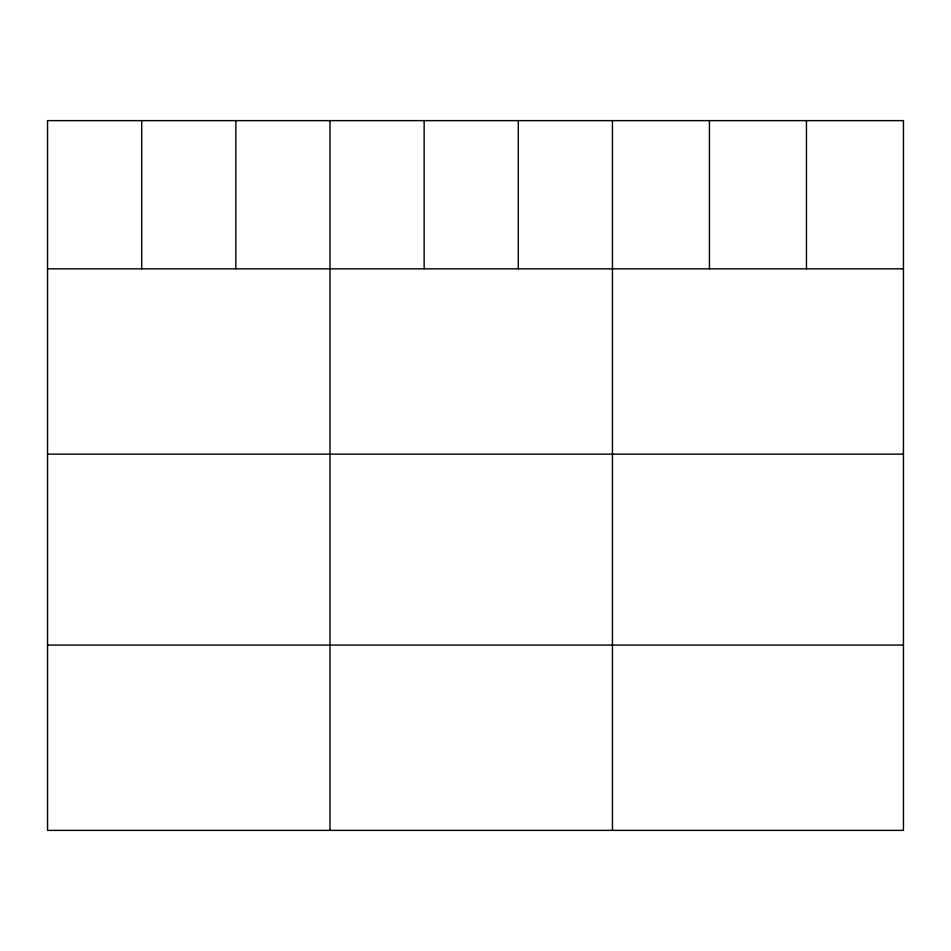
<?xml version="1.0" encoding="UTF-8"?>
<svg xmlns="http://www.w3.org/2000/svg" width="951" height="951" viewBox="0 0 951 951"><rect width="100%" height="100%" fill="white"/><g stroke="black" fill="none" stroke-linecap="round" stroke-linejoin="round"><path stroke-width="1.43" d="M47.55 268.836L903.45 268.836M47.55 454.138L903.45 454.138M47.55 645.075L903.45 645.075M806.448 120.622L806.448 268.836M709.446 120.622L709.446 268.836M612.444 120.622L612.444 830.378M518.295 120.622L518.295 268.836M424.146 120.622L424.146 268.836M329.997 120.622L329.997 830.378M235.848 120.622L235.848 268.836M141.699 120.622L141.699 268.836M903.45 120.622L47.55 120.622L47.55 830.378L903.45 830.378L903.45 120.622"/></g></svg>
